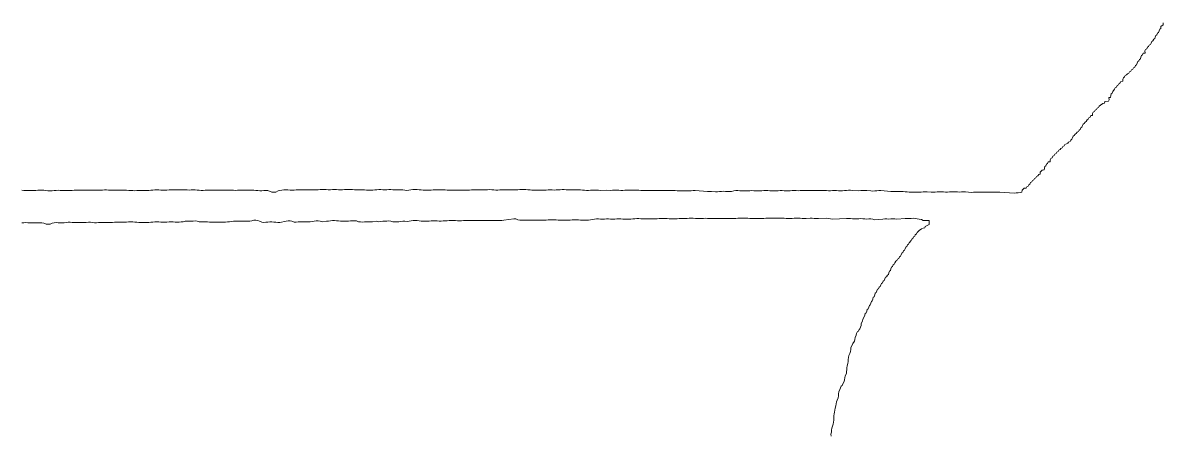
# Model space of a CAD drawing. Extents: x -16 to 11205, y -14909 to 147.
# Drawn here: x 10640 to 11205, y -10559 to -10354 of the extents above; entities that cross this region are included whole.
import ezdxf

# ---------------------------------------------------------------- set-up
doc = ezdxf.new("R2010")
doc.units = 0
doc.layers.get('0').update_dxf_attribs({"color": 1, "linetype": 'CONTINUOUS', "lineweight": 15, "true_color": 0xff0000})

msp = doc.modelspace()

# ---------------------------------------------------------------- linework, layer by layer
for p, q in [((11205, -10355), (11205, -10354)), ((11201.36, -10360.23), (11201.83, -10359.89)), ((11201.83, -10359.89), (11202.12, -10359.08)), ((11202.12, -10359.08), (11202.61, -10358.75)), ((11202.61, -10358.75), (11202.95, -10357.96)), ((11202.95, -10357.96), (11203.31, -10357.2)), ((11203.31, -10357.2), (11203.85, -10356.9)), ((11203.85, -10355.9), (11205, -10355)), ((11203.85, -10356.9), (11203.85, -10355.9)), ((11197.77, -10365.82), (11198.12, -10365.09)), ((11198.12, -10365.09), (11198.69, -10364.76)), ((11198.69, -10364.76), (11199.03, -10364.02)), ((11199.03, -10364.02), (11199.35, -10363.27)), ((11199.35, -10363.27), (11199.94, -10362.96)), ((11199.94, -10362.96), (11200.28, -10362.19)), ((11200.28, -10362.19), (11200.8, -10361.86)), ((11200.8, -10361.86), (11201.1, -10361.06)), ((11201.1, -10361.06), (11201.36, -10360.23)), ((11193.68, -10371.8), (11193.98, -10370.99)), ((11193.98, -10370.99), (11194.27, -10370.17)), ((11194.27, -10370.17), (11194.77, -10369.86)), ((11194.77, -10369.86), (11195.08, -10369.05)), ((11195.08, -10369.05), (11196, -10369)), ((11195.91, -10367.94), (11196.24, -10367.17)), ((11196, -10369), (11195.91, -10367.94)), ((11196.24, -10367.17), (11196.82, -10366.87)), ((11196.82, -10366.87), (11197.18, -10366.14)), ((11197.18, -10366.14), (11197.77, -10365.82)), ((11189.93, -10376.94), (11190.29, -10376.25)), ((11190.29, -10376.25), (11190.9, -10375.92)), ((11190.9, -10375.92), (11191.25, -10375.19)), ((11191.25, -10375.19), (11191.81, -10374.86)), ((11191.81, -10374.86), (11192.12, -10374.08)), ((11192.12, -10374.08), (11192.4, -10373.26)), ((11192.4, -10373.26), (11192.91, -10372.94)), ((11192.91, -10372.94), (11193.19, -10372.12)), ((11193.19, -10372.12), (11193.68, -10371.8)), ((11184.92, -10381.93), (11185.24, -10381.21)), ((11185, -10383), (11184.92, -10381.93)), ((11185.24, -10381.21), (11185.85, -10380.86)), ((11185.85, -10380.86), (11186.2, -10380.19)), ((11186.2, -10380.19), (11186.87, -10379.87)), ((11186.87, -10379.87), (11187.24, -10379.24)), ((11187.24, -10379.24), (11187.93, -10378.93)), ((11187.93, -10378.93), (11188.29, -10378.29)), ((11188.29, -10378.29), (11188.96, -10377.96)), ((11188.96, -10377.96), (11189.3, -10377.28)), ((11189.3, -10377.28), (11189.93, -10376.94)), ((11179.73, -10388.85), (11180.02, -10388.01)), ((11180.02, -10388.01), (11180.88, -10386.92)), ((11180.88, -10386.92), (11181.25, -10386.19)), ((11181.25, -10386.19), (11181.84, -10385.87)), ((11181.84, -10385.87), (11182.21, -10385.17)), ((11182.21, -10385.17), (11182.81, -10384.84)), ((11182.81, -10384.84), (11183.15, -10384.12)), ((11183.15, -10384.12), (11183.71, -10383.77)), ((11183.71, -10383.77), (11184.04, -10383.03)), ((11184.04, -10383.03), (11185, -10383)), ((11175.93, -10393.9), (11176, -10393)), ((11176, -10393), (11177.92, -10392.92)), ((11177.92, -10392.92), (11178.24, -10392.19)), ((11178, -10391), (11178.94, -10390.96)), ((11178.24, -10392.19), (11178, -10391)), ((11178.94, -10390.96), (11179.09, -10390.05)), ((11179.09, -10390.05), (11179.28, -10389.16)), ((11179.28, -10389.16), (11179.73, -10388.85)), ((11169.94, -10398.95), (11170.27, -10398.26)), ((11170, -10400), (11169.94, -10398.95)), ((11170.27, -10398.26), (11170.94, -10397.95)), ((11170.94, -10397.95), (11171.3, -10397.3)), ((11171.3, -10397.3), (11171.97, -10396.97)), ((11171.97, -10396.97), (11172.3, -10396.31)), ((11172.3, -10396.31), (11172.93, -10395.92)), ((11172.93, -10395.92), (11173.23, -10395.26)), ((11173.23, -10395.26), (11173.91, -10394.89)), ((11173.91, -10394.89), (11175.06, -10394.08)), ((11175.06, -10394.08), (11175.93, -10393.9)), ((11164.66, -10405.74), (11164.97, -10404.98)), ((11164.97, -10404.98), (11165.29, -10404.23)), ((11165.29, -10404.23), (11165.88, -10403.9)), ((11165.88, -10403.9), (11166.25, -10403.2)), ((11166.25, -10403.2), (11166.87, -10402.89)), ((11166.87, -10402.89), (11167.23, -10402.19)), ((11167.23, -10402.19), (11167.83, -10401.86)), ((11167.83, -10401.86), (11168.16, -10401.13)), ((11168.16, -10401.13), (11168.73, -10400.78)), ((11168.73, -10400.78), (11169.04, -10400.03)), ((11169.04, -10400.03), (11170, -10400)), ((11160.04, -10411.03), (11160.33, -10410.29)), ((11160.33, -10410.29), (11160.93, -10409.94)), ((11160.93, -10409.94), (11161.29, -10409.25)), ((11161.29, -10409.25), (11161.92, -10408.93)), ((11161.92, -10408.93), (11162.3, -10408.26)), ((11162.3, -10408.26), (11162.92, -10407.93)), ((11162.92, -10407.93), (11163.26, -10407.21)), ((11163.26, -10407.21), (11163.83, -10406.87)), ((11163.83, -10406.87), (11164.13, -10406.1)), ((11164.13, -10406.1), (11164.66, -10405.74)), ((11153.9, -10416.9), (11154.25, -10416.27)), ((11154.25, -10416.27), (11154.92, -10415.92)), ((11154.92, -10415.92), (11155.26, -10415.29)), ((11155.26, -10415.29), (11155.95, -10414.94)), ((11155.95, -10414.94), (11156.29, -10414.33)), ((11156.29, -10414.33), (11157.01, -10414.02)), ((11157.01, -10414.02), (11157.73, -10413.7)), ((11157.73, -10413.7), (11158.12, -10413.12)), ((11158.12, -10413.12), (11158.8, -10412.8)), ((11158.8, -10412.8), (11159.14, -10412.13)), ((11159.14, -10412.13), (11159.73, -10411.76)), ((11159.73, -10411.76), (11160.04, -10411.03)), ((11148.93, -10421.94), (11149.27, -10421.24)), ((11149, -10423), (11148.93, -10421.94)), ((11149.27, -10421.24), (11149.88, -10420.89)), ((11149.88, -10420.89), (11150.23, -10420.21)), ((11150.23, -10420.21), (11150.86, -10419.86)), ((11150.86, -10419.86), (11151.21, -10419.2)), ((11151.21, -10419.2), (11151.85, -10418.85)), ((11151.85, -10418.85), (11152.21, -10418.21)), ((11152.21, -10418.21), (11152.87, -10417.86)), ((11152.87, -10417.86), (11153.23, -10417.24)), ((11153.23, -10417.24), (11153.9, -10416.9)), ((11144, -10428), (11145, -10427)), ((11145, -10427), (11145.91, -10426.94)), ((11145.91, -10426.94), (11146.11, -10426.07)), ((11146.11, -10426.07), (11146.31, -10425.2)), ((11146.31, -10425.2), (11146.78, -10424.86)), ((11146.78, -10424.86), (11147.1, -10424.07)), ((11147.1, -10424.07), (11147.62, -10423.73)), ((11147.62, -10423.73), (11148, -10423)), ((11148, -10423), (11149, -10423)), ((11138.93, -10433.94), (11139.28, -10433.25)), ((11139.28, -10433.25), (11139.89, -10432.9)), ((11139.89, -10432.9), (11140.22, -10432.2)), ((11140.22, -10432.2), (11140.83, -10431.84)), ((11140.83, -10431.84), (11141.16, -10431.15)), ((11141.16, -10431.15), (11141.8, -10430.8)), ((11141.8, -10430.8), (11142.15, -10430.16)), ((11142.15, -10430.16), (11142.87, -10429.85)), ((11142.87, -10429.85), (11143.25, -10429.28)), ((11143.25, -10429.28), (11144.02, -10429.03)), ((11144.02, -10429.03), (11144, -10428)), ((10639, -10437.07), (10640, -10437.1)), ((10640, -10437.1), (10641, -10437.14)), ((10641, -10437.14), (10642, -10437.19)), ((10642, -10437.19), (10643, -10437.22)), ((10643, -10437.22), (10644, -10437.21)), ((10644, -10437.21), (10645, -10437.16)), ((10645, -10437.16), (10646, -10437.11)), ((10646, -10437.11), (10647, -10437.06)), ((10647, -10437.06), (10648, -10437.03)), ((10648, -10437.03), (10649, -10437.01)), ((10649, -10437.01), (10650, -10437.03)), ((10650, -10437.03), (10650.99, -10437.12)), ((10650.99, -10437.12), (10651.99, -10437.25)), ((10651.99, -10437.25), (10652.99, -10437.35)), ((10652.99, -10437.35), (10654.01, -10437.33)), ((10654.01, -10437.33), (10655.01, -10437.2)), ((10655.01, -10437.2), (10656, -10437.09)), ((10656, -10437.09), (10657, -10437.06)), ((10657, -10437.06), (10658, -10437.09)), ((10658, -10437.09), (10659, -10437.12)), ((10659, -10437.12), (10660, -10437.11)), ((10660, -10437.11), (10661, -10437.09)), ((10661, -10437.09), (10662, -10437.09)), ((10662, -10437.09), (10663, -10437.09)), ((10663, -10437.09), (10664, -10437.08)), ((10664, -10437.08), (10665, -10437.05)), ((10665, -10437.05), (10666, -10437.02)), ((10666, -10437.02), (10667, -10436.99)), ((10667, -10436.99), (10668, -10436.97)), ((10668, -10436.97), (10669, -10436.96)), ((10669, -10436.96), (10670, -10436.96)), ((10670, -10436.96), (10671, -10436.97)), ((10671, -10436.97), (10672, -10436.99)), ((10672, -10436.99), (10673, -10437.01)), ((10673, -10437.01), (10674, -10437.02)), ((10674, -10437.02), (10675, -10437.02)), ((10675, -10437.02), (10676, -10437)), ((10676, -10437), (10677, -10436.97)), ((10677, -10436.97), (10678, -10436.94)), ((10678, -10436.94), (10679, -10436.92)), ((10679, -10436.92), (10680, -10436.91)), ((10680, -10436.91), (10681, -10436.91)), ((10681, -10436.91), (10682, -10436.93)), ((10682, -10436.93), (10683, -10436.96)), ((10683, -10436.96), (10684, -10436.97)), ((10684, -10436.97), (10685, -10436.96)), ((10685, -10436.96), (10686, -10436.94)), ((10686, -10436.94), (10687, -10436.93)), ((10687, -10436.93), (10688, -10436.95)), ((10688, -10436.95), (10689, -10436.97)), ((10689, -10436.97), (10690, -10436.99)), ((10690, -10436.99), (10691, -10437.03)), ((10691, -10437.03), (10692, -10437.08)), ((10692, -10437.08), (10692.99, -10437.15)), ((10692.99, -10437.15), (10693.99, -10437.22)), ((10693.99, -10437.22), (10695, -10437.25)), ((10695, -10437.25), (10696, -10437.22)), ((10696, -10437.22), (10697, -10437.16)), ((10697, -10437.16), (10698, -10437.11)), ((10698, -10437.11), (10699, -10437.09)), ((10699, -10437.09), (10700, -10437.09)), ((10700, -10437.09), (10701, -10437.1)), ((10701, -10437.1), (10702, -10437.09)), ((10702, -10437.09), (10703, -10437.04)), ((10703, -10437.04), (10704, -10436.98)), ((10704, -10436.98), (10705, -10436.91)), ((10705, -10436.91), (10706, -10436.86)), ((10706, -10436.86), (10707, -10436.88)), ((10707, -10436.88), (10708, -10436.94)), ((10708, -10436.94), (10709, -10436.99)), ((10709, -10436.99), (10710, -10436.99)), ((10710, -10436.99), (10711, -10436.94)), ((10711, -10436.94), (10712, -10436.88)), ((10712, -10436.88), (10713, -10436.86)), ((10713, -10436.86), (10714, -10436.88)), ((10714, -10436.88), (10715, -10436.91)), ((10715, -10436.91), (10716, -10436.91)), ((10716, -10436.91), (10717, -10436.87)), ((10717, -10436.87), (10718, -10436.83)), ((10718, -10436.83), (10719, -10436.84)), ((10719, -10436.84), (10720, -10436.87)), ((10720, -10436.87), (10721, -10436.91)), ((10721, -10436.91), (10722, -10436.92)), ((10722, -10436.92), (10723, -10436.89)), ((10723, -10436.89), (10724, -10436.84)), ((10724, -10436.84), (10725.01, -10436.84)), ((10725.01, -10436.84), (10726, -10436.92)), ((10726, -10436.92), (10727, -10437.03)), ((10727, -10437.03), (10728, -10437.09)), ((10728, -10437.09), (10729, -10437.09)), ((10729, -10437.09), (10730, -10437.05)), ((10730, -10437.05), (10731, -10437.02)), ((10731, -10437.02), (10732, -10437.04)), ((10732, -10437.04), (10733, -10437.05)), ((10733, -10437.05), (10734, -10437.04)), ((10734, -10437.04), (10735, -10437.01)), ((10735, -10437.01), (10736, -10436.98)), ((10736, -10436.98), (10737, -10436.96)), ((10737, -10436.96), (10738, -10436.95)), ((10738, -10436.95), (10739, -10436.95)), ((10739, -10436.95), (10740, -10436.95)), ((10740, -10436.95), (10741, -10436.94)), ((10741, -10436.94), (10742, -10436.94)), ((10742, -10436.94), (10743, -10436.98)), ((10743, -10436.98), (10744, -10437.04)), ((10744, -10437.04), (10745, -10437.08)), ((10745, -10437.08), (10746, -10437.07)), ((10746, -10437.07), (10747, -10437.02)), ((10747, -10437.02), (10748, -10436.99)), ((10748, -10436.99), (10749, -10436.97)), ((10749, -10436.97), (10750, -10436.97)), ((10750, -10436.97), (10751, -10436.97)), ((10751, -10436.97), (10752, -10436.95)), ((10752, -10436.95), (10753, -10436.94)), ((10753, -10436.94), (10754, -10436.97)), ((10754, -10436.97), (10754.99, -10437.08)), ((10754.99, -10437.08), (10755.98, -10437.24)), ((10755.98, -10437.24), (10756.99, -10437.34)), ((10756.99, -10437.34), (10757.99, -10437.28)), ((10757.99, -10437.28), (10759, -10437.16)), ((10759, -10437.16), (10759.99, -10437.12)), ((10759.99, -10437.12), (10760.98, -10437.22)), ((10760.98, -10437.22), (10763, -10437.96)), ((10763, -10437.96), (10764, -10438.06)), ((10764, -10438.06), (10765, -10437.96)), ((10765, -10437.96), (10766.07, -10437.38)), ((10766.07, -10437.38), (10767.02, -10437.12)), ((10767.02, -10437.12), (10767.99, -10436.93)), ((10767.99, -10436.93), (10768.98, -10436.84)), ((10768.98, -10436.84), (10769.99, -10436.83)), ((10769.99, -10436.83), (10771, -10436.86)), ((10771, -10436.86), (10772, -10436.92)), ((10772, -10436.92), (10773, -10436.96)), ((10773, -10436.96), (10774, -10436.93)), ((10774, -10436.93), (10775, -10436.84)), ((10775, -10436.84), (10776, -10436.78)), ((10776, -10436.78), (10777, -10436.8)), ((10777, -10436.8), (10778, -10436.84)), ((10778, -10436.84), (10779, -10436.86)), ((10779, -10436.86), (10780, -10436.83)), ((10780, -10436.83), (10781, -10436.79)), ((10781, -10436.79), (10782, -10436.8)), ((10782, -10436.8), (10783, -10436.84)), ((10783, -10436.84), (10784, -10436.87)), ((10784, -10436.87), (10785, -10436.84)), ((10785, -10436.84), (10785.99, -10436.78)), ((10785.99, -10436.78), (10786.99, -10436.72)), ((10786.99, -10436.72), (10788, -10436.69)), ((10788, -10436.69), (10789, -10436.7)), ((10789, -10436.7), (10790, -10436.74)), ((10790, -10436.74), (10791, -10436.77)), ((10791, -10436.77), (10792, -10436.77)), ((10792, -10436.77), (10793, -10436.73)), ((10793, -10436.73), (10794, -10436.69)), ((10794, -10436.69), (10795, -10436.71)), ((10795, -10436.71), (10796, -10436.76)), ((10796, -10436.76), (10797, -10436.8)), ((10797, -10436.8), (10798, -10436.78)), ((10798, -10436.78), (10799, -10436.74)), ((10799, -10436.74), (10800, -10436.71)), ((10800, -10436.71), (10801, -10436.69)), ((10801, -10436.69), (10802.01, -10436.7)), ((10802.01, -10436.7), (10803.01, -10436.74)), ((10803.01, -10436.74), (10804.01, -10436.81)), ((10804.01, -10436.81), (10805, -10436.88)), ((10805, -10436.88), (10806, -10436.91)), ((10806, -10436.91), (10807, -10436.89)), ((10807, -10436.89), (10808, -10436.83)), ((10808, -10436.83), (10809, -10436.84)), ((10809, -10436.84), (10810, -10436.92)), ((10810, -10436.92), (10811, -10437.04)), ((10811, -10437.04), (10812, -10437.07)), ((10812, -10437.07), (10813, -10437)), ((10813, -10437), (10813.99, -10436.87)), ((10813.99, -10436.87), (10814.99, -10436.76)), ((10814.99, -10436.76), (10815.99, -10436.73)), ((10815.99, -10436.73), (10817, -10436.74)), ((10817, -10436.74), (10818, -10436.76)), ((10818, -10436.76), (10819, -10436.77)), ((10819, -10436.77), (10820, -10436.75)), ((10820, -10436.75), (10821, -10436.73)), ((10821, -10436.73), (10822, -10436.72)), ((10822, -10436.72), (10823, -10436.75)), ((10823, -10436.75), (10824, -10436.78)), ((10824, -10436.78), (10825.01, -10436.8)), ((10825.01, -10436.8), (10826.01, -10436.79)), ((10826.01, -10436.79), (10827.01, -10436.81)), ((10827.01, -10436.81), (10828, -10436.9)), ((10828, -10436.9), (10829, -10437.02)), ((10829, -10437.02), (10830, -10437.09)), ((10830, -10437.09), (10831, -10437.03)), ((10831, -10437.03), (10831.99, -10436.88)), ((10831.99, -10436.88), (10832.98, -10436.72)), ((10832.98, -10436.72), (10833.99, -10436.65)), ((10833.99, -10436.65), (10835.01, -10436.7)), ((10835.01, -10436.7), (10836.01, -10436.8)), ((10836.01, -10436.8), (10837.01, -10436.89)), ((10837.01, -10436.89), (10838, -10436.95)), ((10838, -10436.95), (10839, -10436.95)), ((10839, -10436.95), (10840, -10436.95)), ((10840, -10436.95), (10841, -10436.94)), ((10841, -10436.94), (10842, -10436.92)), ((10842, -10436.92), (10843, -10436.87)), ((10843, -10436.87), (10843.99, -10436.82)), ((10843.99, -10436.82), (10844.99, -10436.78)), ((10844.99, -10436.78), (10846, -10436.75)), ((10846, -10436.75), (10847.01, -10436.75)), ((10847.01, -10436.75), (10848.01, -10436.79)), ((10848.01, -10436.79), (10849.01, -10436.87)), ((10849.01, -10436.87), (10850, -10436.97)), ((10850, -10436.97), (10851, -10437.02)), ((10851, -10437.02), (10852, -10437.01)), ((10852, -10437.01), (10853, -10436.96)), ((10853, -10436.96), (10854, -10436.92)), ((10854, -10436.92), (10855, -10436.92)), ((10855, -10436.92), (10856, -10436.93)), ((10856, -10436.93), (10857, -10436.96)), ((10857, -10436.96), (10858, -10437)), ((10858, -10437), (10859, -10437.03)), ((10859, -10437.03), (10860, -10437.01)), ((10860, -10437.01), (10861, -10436.95)), ((10861, -10436.95), (10862, -10436.89)), ((10862, -10436.89), (10863, -10436.87)), ((10863, -10436.87), (10864, -10436.87)), ((10864, -10436.87), (10865, -10436.83)), ((10865, -10436.83), (10866, -10436.79)), ((10866, -10436.79), (10867, -10436.81)), ((10867, -10436.81), (10868, -10436.85)), ((10868, -10436.85), (10869, -10436.85)), ((10869, -10436.85), (10870, -10436.79)), ((10870, -10436.79), (10871, -10436.72)), ((10871, -10436.72), (10872.01, -10436.75)), ((10872.01, -10436.75), (10873, -10436.88)), ((10873, -10436.88), (10874, -10436.98)), ((10874, -10436.98), (10875, -10436.98)), ((10875, -10436.98), (10876, -10436.91)), ((10876, -10436.91), (10876.99, -10436.84)), ((10876.99, -10436.84), (10877.99, -10436.83)), ((10877.99, -10436.83), (10878.99, -10436.82)), ((10878.99, -10436.82), (10880, -10436.78)), ((10880, -10436.78), (10881, -10436.75)), ((10881, -10436.75), (10882, -10436.76)), ((10882, -10436.76), (10883, -10436.79)), ((10883, -10436.79), (10884, -10436.81)), ((10884, -10436.81), (10885, -10436.78)), ((10885, -10436.78), (10886, -10436.73)), ((10886, -10436.73), (10887, -10436.71)), ((10887, -10436.71), (10888.01, -10436.72)), ((10888.01, -10436.72), (10889.01, -10436.74)), ((10889.01, -10436.74), (10890.01, -10436.79)), ((10890.01, -10436.79), (10891.01, -10436.86)), ((10891.01, -10436.86), (10892, -10436.95)), ((10892, -10436.95), (10893, -10437)), ((10893, -10437), (10894, -10437)), ((10894, -10437), (10895, -10436.98)), ((10895, -10436.98), (10896, -10436.97)), ((10896, -10436.97), (10897, -10436.97)), ((10897, -10436.97), (10898, -10436.96)), ((10898, -10436.96), (10899, -10436.93)), ((10899, -10436.93), (10900, -10436.89)), ((10900, -10436.89), (10901, -10436.88)), ((10901, -10436.88), (10902, -10436.91)), ((10902, -10436.91), (10903, -10436.93)), ((10903, -10436.93), (10904, -10436.91)), ((10904, -10436.91), (10904.99, -10436.84)), ((10904.99, -10436.84), (10905.99, -10436.77)), ((10905.99, -10436.77), (10907, -10436.73)), ((10907, -10436.73), (10908, -10436.74)), ((10908, -10436.74), (10909, -10436.77)), ((10909, -10436.77), (10910.01, -10436.81)), ((10910.01, -10436.81), (10911, -10436.85)), ((10911, -10436.85), (10912, -10436.89)), ((10912, -10436.89), (10913, -10436.9)), ((10913, -10436.9), (10914, -10436.87)), ((10914, -10436.87), (10915, -10436.83)), ((10915, -10436.83), (10916.01, -10436.84)), ((10916.01, -10436.84), (10917, -10436.92)), ((10917, -10436.92), (10918, -10437.02)), ((10918, -10437.02), (10919, -10437.11)), ((10919, -10437.11), (10920, -10437.13)), ((10920, -10437.13), (10921, -10437.07)), ((10921, -10437.07), (10922, -10437)), ((10922, -10437), (10923, -10436.95)), ((10923, -10436.95), (10924, -10436.94)), ((10924, -10436.94), (10925, -10436.99)), ((10925, -10436.99), (10925.99, -10437.11)), ((10925.99, -10437.11), (10929, -10437)), ((10929, -10437), (10931.02, -10437.19)), ((10931.02, -10437.19), (10932, -10437.02)), ((10932, -10437.02), (10933, -10436.96)), ((10933, -10436.96), (10934, -10436.98)), ((10934, -10436.98), (10935, -10437.05)), ((10935, -10437.05), (10936, -10437.11)), ((10936, -10437.11), (10937, -10437.12)), ((10937, -10437.12), (10938, -10437.07)), ((10938, -10437.07), (10939, -10437.02)), ((10939, -10437.02), (10940, -10436.99)), ((10940, -10436.99), (10941, -10436.99)), ((10941, -10436.99), (10942, -10437)), ((10942, -10437), (10943, -10437.01)), ((10943, -10437.01), (10944, -10437.03)), ((10944, -10437.03), (10945, -10437.06)), ((10945, -10437.06), (10946, -10437.1)), ((10946, -10437.1), (10947, -10437.12)), ((10947, -10437.12), (10948, -10437.12)), ((10948, -10437.12), (10949, -10437.13)), ((10949, -10437.13), (10950, -10437.18)), ((10950, -10437.18), (10951, -10437.22)), ((10951, -10437.22), (10952, -10437.22)), ((10952, -10437.22), (10953, -10437.17)), ((10953, -10437.17), (10954, -10437.1)), ((10954, -10437.1), (10955, -10437.08)), ((10955, -10437.08), (10956, -10437.09)), ((10956, -10437.09), (10957, -10437.12)), ((10957, -10437.12), (10958, -10437.13)), ((10958, -10437.13), (10959, -10437.14)), ((10959, -10437.14), (10960, -10437.13)), ((10960, -10437.13), (10961, -10437.13)), ((10961, -10437.13), (10961.99, -10437.15)), ((10961.99, -10437.15), (10962.99, -10437.2)), ((10962.99, -10437.2), (10963.99, -10437.27)), ((10963.99, -10437.27), (10964.99, -10437.33)), ((10964.99, -10437.33), (10965.99, -10437.33)), ((10965.99, -10437.33), (10967, -10437.32)), ((10967, -10437.32), (10968, -10437.33)), ((10968, -10437.33), (10969, -10437.35)), ((10969, -10437.35), (10970, -10437.35)), ((10970, -10437.35), (10971, -10437.3)), ((10971, -10437.3), (10972, -10437.21)), ((10972, -10437.21), (10972.99, -10437.17)), ((10972.99, -10437.17), (10978.98, -10437.7)), ((10978.98, -10437.7), (10979.99, -10437.62)), ((10979.99, -10437.62), (10981, -10437.72)), ((10981, -10437.72), (10983, -10437.9)), ((10983, -10437.9), (10983.99, -10437.81)), ((10983.99, -10437.81), (10984.98, -10437.69)), ((10984.98, -10437.69), (10985.98, -10437.6)), ((10985.98, -10437.6), (10986.99, -10437.57)), ((10986.99, -10437.57), (10988, -10437.61)), ((10988, -10437.61), (10989, -10437.68)), ((10989, -10437.68), (10990, -10437.73)), ((10990, -10437.73), (10990.99, -10437.73)), ((10990.99, -10437.73), (10992.01, -10437.33)), ((10992.01, -10437.33), (10993.01, -10437.22)), ((10993.01, -10437.22), (10994, -10437.18)), ((10994, -10437.18), (10995, -10437.25)), ((10995, -10437.25), (10995.99, -10437.35)), ((10995.99, -10437.35), (10997, -10437.39)), ((10997, -10437.39), (10998.01, -10437.36)), ((10998.01, -10437.36), (10999.01, -10437.29)), ((10999.01, -10437.29), (11000, -10437.25)), ((11000, -10437.25), (11001, -10437.24)), ((11001, -10437.24), (11002, -10437.26)), ((11002, -10437.26), (11003, -10437.29)), ((11003, -10437.29), (11004, -10437.3)), ((11004, -10437.3), (11005, -10437.28)), ((11005, -10437.28), (11006, -10437.26)), ((11006, -10437.26), (11007, -10437.24)), ((11007, -10437.24), (11008, -10437.24)), ((11008, -10437.24), (11009, -10437.24)), ((11009, -10437.24), (11009.99, -10437.26)), ((11009.99, -10437.26), (11010.99, -10437.32)), ((11010.99, -10437.32), (11012, -10437.39)), ((11012, -10437.39), (11013.01, -10437.4)), ((11013.01, -10437.4), (11014.01, -10437.31)), ((11014.01, -10437.31), (11015, -10437.2)), ((11015, -10437.2), (11016, -10437.17)), ((11016, -10437.17), (11017, -10437.25)), ((11017, -10437.25), (11017.99, -10437.35)), ((11017.99, -10437.35), (11019, -10437.39)), ((11019, -10437.39), (11020.01, -10437.33)), ((11020.01, -10437.33), (11021.01, -10437.24)), ((11021.01, -10437.24), (11022, -10437.21)), ((11022, -10437.21), (11023, -10437.23)), ((11023, -10437.23), (11024, -10437.25)), ((11024, -10437.25), (11025, -10437.23)), ((11025, -10437.23), (11026, -10437.18)), ((11026, -10437.18), (11027, -10437.16)), ((11027, -10437.16), (11028, -10437.16)), ((11028, -10437.16), (11029, -10437.16)), ((11029, -10437.16), (11030, -10437.13)), ((11030, -10437.13), (11031, -10437.1)), ((11031, -10437.1), (11032, -10437.11)), ((11032, -10437.11), (11033, -10437.16)), ((11033, -10437.16), (11034, -10437.2)), ((11034, -10437.2), (11035, -10437.2)), ((11035, -10437.2), (11036, -10437.2)), ((11036, -10437.2), (11037, -10437.21)), ((11037, -10437.21), (11038, -10437.23)), ((11038, -10437.23), (11039, -10437.25)), ((11039, -10437.25), (11040, -10437.25)), ((11040, -10437.25), (11041, -10437.23)), ((11041, -10437.23), (11042, -10437.22)), ((11042, -10437.22), (11043, -10437.23)), ((11043, -10437.23), (11044, -10437.27)), ((11044, -10437.27), (11045.01, -10437.31)), ((11045.01, -10437.31), (11046.01, -10437.29)), ((11046.01, -10437.29), (11047.01, -10437.21)), ((11047.01, -10437.21), (11048, -10437.1)), ((11048, -10437.1), (11049, -10437.02)), ((11049, -10437.02), (11050, -10437.02)), ((11050, -10437.02), (11051, -10437.11)), ((11051, -10437.11), (11054, -10437.31)), ((11054, -10437.31), (11055, -10437.22)), ((11055, -10437.22), (11056, -10437.14)), ((11056, -10437.14), (11057, -10437.12)), ((11057, -10437.12), (11057.99, -10437.17)), ((11057.99, -10437.17), (11059.99, -10437.37)), ((11059.99, -10437.37), (11061, -10437.42)), ((11061, -10437.42), (11062.01, -10437.37)), ((11062.01, -10437.37), (11063.01, -10437.26)), ((11063.01, -10437.26), (11064, -10437.18)), ((11064, -10437.18), (11064.99, -10437.21)), ((11064.99, -10437.21), (11070, -10437.66)), ((11070, -10437.66), (11071, -10437.68)), ((11071, -10437.68), (11072, -10437.71)), ((11072, -10437.71), (11073, -10437.72)), ((11073, -10437.72), (11074.01, -10437.71)), ((11074.01, -10437.71), (11075.01, -10437.7)), ((11075.01, -10437.7), (11076.01, -10437.73)), ((11076.01, -10437.73), (11077.01, -10437.8)), ((11077.01, -10437.8), (11078.01, -10437.89)), ((11078.01, -10437.89), (11079, -10437.97)), ((11079, -10437.97), (11080, -10437.99)), ((11080, -10437.99), (11081, -10437.97)), ((11081, -10437.97), (11082, -10437.96)), ((11082, -10437.96), (11083, -10437.97)), ((11083, -10437.97), (11084, -10437.97)), ((11084, -10437.97), (11085, -10437.94)), ((11085, -10437.94), (11086, -10437.86)), ((11086, -10437.86), (11087, -10437.82)), ((11087, -10437.82), (11088, -10437.85)), ((11088, -10437.85), (11090, -10438.02)), ((11090, -10438.02), (11091, -10438)), ((11091, -10438), (11092, -10437.92)), ((11092, -10437.92), (11093, -10437.86)), ((11093, -10437.86), (11094, -10437.84)), ((11094, -10437.84), (11095, -10437.86)), ((11095, -10437.86), (11096, -10437.89)), ((11096, -10437.89), (11097, -10437.92)), ((11097, -10437.92), (11098, -10437.92)), ((11098, -10437.92), (11099, -10437.9)), ((11099, -10437.9), (11100, -10437.84)), ((11100, -10437.84), (11101, -10437.81)), ((11101, -10437.81), (11102, -10437.84)), ((11102, -10437.84), (11103, -10437.89)), ((11103, -10437.89), (11104, -10437.91)), ((11104, -10437.91), (11105, -10437.87)), ((11105, -10437.87), (11106, -10437.82)), ((11106, -10437.82), (11107.01, -10437.84)), ((11107.01, -10437.84), (11110, -10438.08)), ((11110, -10438.08), (11111, -10438.04)), ((11111, -10438.04), (11112, -10437.98)), ((11112, -10437.98), (11113, -10437.94)), ((11113, -10437.94), (11114, -10437.95)), ((11114, -10437.95), (11115, -10437.99)), ((11115, -10437.99), (11116, -10438.02)), ((11116, -10438.02), (11117, -10438.04)), ((11117, -10438.04), (11118, -10438.04)), ((11118, -10438.04), (11119, -10438.04)), ((11119, -10438.04), (11120, -10438.01)), ((11120, -10438.01), (11121, -10437.98)), ((11121, -10437.98), (11122, -10437.95)), ((11122, -10437.95), (11123, -10437.93)), ((11123, -10437.93), (11124, -10438)), ((11124, -10438), (11131.05, -10438.41)), ((11131.05, -10438.41), (11132.07, -10438.39)), ((11132.07, -10438.39), (11133.08, -10438.32)), ((11133.08, -10438.32), (11134.07, -10438.18)), ((11134.07, -10438.18), (11134.98, -10437.96)), ((11134.98, -10437.96), (11135, -10437)), ((11135, -10437), (11136, -10436)), ((11136, -10436), (11137.04, -10436.04)), ((11137.04, -10436.04), (11137.34, -10435.34)), ((11137.34, -10435.34), (11137.97, -10434.97)), ((11137.97, -10434.97), (11138.31, -10434.29)), ((11138.31, -10434.29), (11138.93, -10433.94)), ((10640, -10453.13), (10639, -10453.18)), ((10641, -10453.1), (10640, -10453.13)), ((10642, -10453.12), (10641, -10453.1)), ((10643, -10453.17), (10642, -10453.12)), ((10644, -10453.22), (10643, -10453.17)), ((10645, -10453.22), (10644, -10453.22)), ((10646, -10453.18), (10645, -10453.22)), ((10647, -10453.12), (10646, -10453.18)), ((10647.99, -10453.12), (10647, -10453.12)), ((10648.98, -10453.21), (10647.99, -10453.12)), ((10649.97, -10453.38), (10648.98, -10453.21)), ((10651.01, -10453.8), (10649.97, -10453.38)), ((10652, -10453.85), (10651.01, -10453.8)), ((10652.99, -10453.79), (10652, -10453.85)), ((10654.03, -10453.36), (10652.99, -10453.79)), ((10655.02, -10453.19), (10654.03, -10453.36)), ((10656.01, -10453.1), (10655.02, -10453.19)), ((10657, -10453.12), (10656.01, -10453.1)), ((10658.01, -10453.2), (10657, -10453.12)), ((10659.01, -10453.23), (10658.01, -10453.2)), ((10660.01, -10453.14), (10659.01, -10453.23)), ((10661, -10453), (10660.01, -10453.14)), ((10662, -10452.91), (10661, -10453)), ((10663, -10452.93), (10662, -10452.91)), ((10664, -10453.02), (10663, -10452.93)), ((10665, -10453.09), (10664, -10453.02)), ((10666, -10453.11), (10665, -10453.09)), ((10667, -10453.09), (10666, -10453.11)), ((10668, -10453.08), (10667, -10453.09)), ((10669, -10453.09), (10668, -10453.08)), ((10670, -10453.06), (10669, -10453.09)), ((10671, -10452.97), (10670, -10453.06)), ((10672, -10452.9), (10671, -10452.97)), ((10673, -10452.91), (10672, -10452.9)), ((10674, -10453.01), (10673, -10452.91)), ((10675, -10453.13), (10674, -10453.01)), ((10676, -10453.16), (10675, -10453.13)), ((10677, -10453.11), (10676, -10453.16)), ((10678, -10453.07), (10677, -10453.11)), ((10679, -10453.08), (10678, -10453.07)), ((10680, -10453.1), (10679, -10453.08)), ((10681, -10453.09), (10680, -10453.1)), ((10682, -10453.07), (10681, -10453.09)), ((10683, -10453.04), (10682, -10453.07)), ((10684, -10453), (10683, -10453.04)), ((10685, -10452.94), (10684, -10453)), ((10686, -10452.89), (10685, -10452.94)), ((10687, -10452.88), (10686, -10452.89)), ((10688, -10452.91), (10687, -10452.88)), ((10689, -10452.94), (10688, -10452.91)), ((10689.99, -10452.89), (10689, -10452.94)), ((10690.99, -10452.8), (10689.99, -10452.89)), ((10691.99, -10452.69), (10690.99, -10452.8)), ((10693, -10452.63), (10691.99, -10452.69)), ((10694.01, -10452.67), (10693, -10452.63)), ((10695.01, -10452.79), (10694.01, -10452.67)), ((10696.01, -10452.91), (10695.01, -10452.79)), ((10697, -10452.97), (10696.01, -10452.91)), ((10698, -10452.98), (10697, -10452.97)), ((10699, -10452.96), (10698, -10452.98)), ((10700, -10452.96), (10699, -10452.96)), ((10701, -10452.98), (10700, -10452.96)), ((10702, -10452.97), (10701, -10452.98)), ((10703, -10452.91), (10702, -10452.97)), ((10703.99, -10452.81), (10703, -10452.91)), ((10704.99, -10452.72), (10703.99, -10452.81)), ((10706, -10452.7), (10704.99, -10452.72)), ((10707, -10452.76), (10706, -10452.7)), ((10708, -10452.85), (10707, -10452.76)), ((10709, -10452.91), (10708, -10452.85)), ((10710, -10452.88), (10709, -10452.91)), ((10711, -10452.8), (10710, -10452.88)), ((10712, -10452.74), (10711, -10452.8)), ((10713, -10452.74), (10712, -10452.74)), ((10714, -10452.78), (10713, -10452.74)), ((10715, -10452.83), (10714, -10452.78)), ((10716, -10452.83), (10715, -10452.83)), ((10716.99, -10452.79), (10716, -10452.83)), ((10717.98, -10452.71), (10716.99, -10452.79)), ((10718.98, -10452.62), (10717.98, -10452.71)), ((10720.01, -10452.3), (10718.98, -10452.62)), ((10721.01, -10452.34), (10720.01, -10452.3)), ((10722.01, -10452.37), (10721.01, -10452.34)), ((10723, -10452.34), (10722.01, -10452.37)), ((10724, -10452.29), (10723, -10452.34)), ((10725, -10452.26), (10724, -10452.29)), ((10725.99, -10452.31), (10725, -10452.26)), ((10727.02, -10452.7), (10725.99, -10452.31)), ((10728.01, -10452.75), (10727.02, -10452.7)), ((10729.01, -10452.77), (10728.01, -10452.75)), ((10730.01, -10452.77), (10729.01, -10452.77)), ((10731.01, -10452.77), (10730.01, -10452.77)), ((10732.01, -10452.79), (10731.01, -10452.77)), ((10733, -10452.84), (10732.01, -10452.79)), ((10734, -10452.87), (10733, -10452.84)), ((10735, -10452.88), (10734, -10452.87)), ((10736, -10452.86), (10735, -10452.88)), ((10737, -10452.85), (10736, -10452.86)), ((10738, -10452.87), (10737, -10452.85)), ((10739, -10452.88), (10738, -10452.87)), ((10739.99, -10452.84), (10739, -10452.88)), ((10740.98, -10452.74), (10739.99, -10452.84)), ((10741.98, -10452.64), (10740.98, -10452.74)), ((10742.98, -10452.6), (10741.98, -10452.64)), ((10744.01, -10452.35), (10742.98, -10452.6)), ((10745, -10452.39), (10744.01, -10452.35)), ((10746, -10452.38), (10745, -10452.39)), ((10747.01, -10452.34), (10746, -10452.38)), ((10748, -10452.3), (10747.01, -10452.34)), ((10749, -10452.32), (10748, -10452.3)), ((10750.01, -10452.37), (10749, -10452.32)), ((10751.02, -10452.42), (10750.01, -10452.37)), ((10752.04, -10452.36), (10751.02, -10452.42)), ((10753.01, -10452.12), (10752.04, -10452.36)), ((10754, -10451.85), (10753.01, -10452.12)), ((10755.01, -10451.8), (10754, -10451.85)), ((10756, -10452.03), (10755.01, -10451.8)), ((10756.93, -10452.39), (10756, -10452.03)), ((10758.01, -10452.91), (10756.93, -10452.39)), ((10759, -10452.95), (10758.01, -10452.91)), ((10760, -10452.89), (10759, -10452.95)), ((10761, -10452.81), (10760, -10452.89)), ((10762, -10452.75), (10761, -10452.81)), ((10763, -10452.75), (10762, -10452.75)), ((10764.01, -10452.82), (10763, -10452.75)), ((10765, -10452.91), (10764.01, -10452.82)), ((10766, -10452.97), (10765, -10452.91)), ((10767, -10452.96), (10766, -10452.97)), ((10770.03, -10452.31), (10767, -10452.96)), ((10771.01, -10452.18), (10770.03, -10452.31)), ((10772, -10452.21), (10771.01, -10452.18)), ((10772.98, -10452.36), (10772, -10452.21)), ((10774.01, -10452.79), (10772.98, -10452.36)), ((10775, -10452.83), (10774.01, -10452.79)), ((10776, -10452.75), (10775, -10452.83)), ((10776.99, -10452.67), (10776, -10452.75)), ((10778, -10452.64), (10776.99, -10452.67)), ((10779, -10452.67), (10778, -10452.64)), ((10780, -10452.71), (10779, -10452.67)), ((10781, -10452.75), (10780, -10452.71)), ((10782, -10452.78), (10781, -10452.75)), ((10784.02, -10452.38), (10782, -10452.78)), ((10785.01, -10452.27), (10784.02, -10452.38)), ((10786, -10452.23), (10785.01, -10452.27)), ((10786.99, -10452.31), (10786, -10452.23)), ((10788.01, -10452.73), (10786.99, -10452.31)), ((10790.03, -10452.45), (10788.01, -10452.73)), ((10791.03, -10452.3), (10790.03, -10452.45)), ((10792.01, -10452.13), (10791.03, -10452.3)), ((10793, -10452.03), (10792.01, -10452.13)), ((10794, -10452.04), (10793, -10452.03)), ((10795, -10452.12), (10794, -10452.04)), ((10795.99, -10452.21), (10795, -10452.12)), ((10796.99, -10452.29), (10795.99, -10452.21)), ((10797.99, -10452.32), (10796.99, -10452.29)), ((10799, -10452.31), (10797.99, -10452.32)), ((10800, -10452.3), (10799, -10452.31)), ((10801, -10452.29), (10800, -10452.3)), ((10802, -10452.26), (10801, -10452.29)), ((10803, -10452.23), (10802, -10452.26)), ((10803.99, -10452.22), (10803, -10452.23)), ((10804.98, -10452.28), (10803.99, -10452.22)), ((10806.02, -10452.69), (10804.98, -10452.28)), ((10807.01, -10452.78), (10806.02, -10452.69)), ((10808.01, -10452.8), (10807.01, -10452.78)), ((10809, -10452.77), (10808.01, -10452.8)), ((10810, -10452.75), (10809, -10452.77)), ((10811, -10452.76), (10810, -10452.75)), ((10811.99, -10452.75), (10811, -10452.76)), ((10812.99, -10452.69), (10811.99, -10452.75)), ((10815, -10452.32), (10812.99, -10452.69)), ((10816, -10452.65), (10815, -10452.32)), ((10818, -10452.41), (10816, -10452.65)), ((10819.01, -10452.36), (10818, -10452.41)), ((10820, -10452.3), (10819.01, -10452.36)), ((10821, -10452.28), (10820, -10452.3)), ((10821.99, -10452.32), (10821, -10452.28)), ((10823, -10452.68), (10821.99, -10452.32)), ((10824, -10452.73), (10823, -10452.68)), ((10825, -10452.72), (10824, -10452.73)), ((10825.99, -10452.67), (10825, -10452.72)), ((10828, -10452.35), (10825.99, -10452.67)), ((10829, -10452.41), (10828, -10452.35)), ((10830.02, -10452.47), (10829, -10452.41)), ((10831.03, -10452.43), (10830.02, -10452.47)), ((10832.02, -10452.28), (10831.03, -10452.43)), ((10833.01, -10452.1), (10832.02, -10452.28)), ((10834, -10452), (10833.01, -10452.1)), ((10835, -10452.03), (10834, -10452)), ((10835.99, -10452.17), (10835, -10452.03)), ((10836.98, -10452.31), (10835.99, -10452.17)), ((10837.98, -10452.39), (10836.98, -10452.31)), ((10839, -10452.39), (10837.98, -10452.39)), ((10840, -10452.35), (10839, -10452.39)), ((10841.01, -10452.3), (10840, -10452.35)), ((10842.01, -10452.25), (10841.01, -10452.3)), ((10843, -10452.22), (10842.01, -10452.25)), ((10844, -10452.22), (10843, -10452.22)), ((10845, -10452.26), (10844, -10452.22)), ((10846, -10452.29), (10845, -10452.26)), ((10847, -10452.3), (10846, -10452.29)), ((10848.01, -10452.25), (10847, -10452.3)), ((10849.01, -10452.19), (10848.01, -10452.25)), ((10850.01, -10452.13), (10849.01, -10452.19)), ((10851, -10452.09), (10850.01, -10452.13)), ((10852, -10452.04), (10851, -10452.09)), ((10853, -10452.05), (10852, -10452.04)), ((10854, -10452.11), (10853, -10452.05)), ((10855, -10452.17), (10854, -10452.11)), ((10856, -10452.18), (10855, -10452.17)), ((10857, -10452.13), (10856, -10452.18)), ((10858, -10452.03), (10857, -10452.13)), ((10859, -10451.96), (10858, -10452.03)), ((10860, -10451.96), (10859, -10451.96)), ((10861, -10452.01), (10860, -10451.96)), ((10862, -10452.07), (10861, -10452.01)), ((10863, -10452.09), (10862, -10452.07)), ((10864, -10452.06), (10863, -10452.09)), ((10865, -10452.03), (10864, -10452.06)), ((10866, -10452.03), (10865, -10452.03)), ((10867, -10452.06), (10866, -10452.03)), ((10868, -10452.07), (10867, -10452.06)), ((10869, -10452.07), (10868, -10452.07)), ((10870, -10452.06), (10869, -10452.07)), ((10871, -10452.03), (10870, -10452.06)), ((10872, -10452.01), (10871, -10452.03)), ((10873, -10452), (10872, -10452.01)), ((10874, -10452.01), (10873, -10452)), ((10875, -10452.03), (10874, -10452.01)), ((10876, -10452.01), (10875, -10452.03)), ((10877, -10451.98), (10876, -10452.01)), ((10878, -10451.95), (10877, -10451.98)), ((10883, -10451.14), (10878, -10451.95)), ((10883.99, -10451.2), (10883, -10451.14)), ((10885.03, -10451.67), (10883.99, -10451.2)), ((10886.01, -10451.84), (10885.03, -10451.67)), ((10887.01, -10451.9), (10886.01, -10451.84)), ((10888, -10451.9), (10887.01, -10451.9)), ((10889, -10451.88), (10888, -10451.9)), ((10890, -10451.86), (10889, -10451.88)), ((10891, -10451.85), (10890, -10451.86)), ((10892, -10451.85), (10891, -10451.85)), ((10893, -10451.88), (10892, -10451.85)), ((10894, -10451.9), (10893, -10451.88)), ((10895, -10451.92), (10894, -10451.9)), ((10896, -10451.92), (10895, -10451.92)), ((10897, -10451.92), (10896, -10451.92)), ((10898, -10451.9), (10897, -10451.92)), ((10898.99, -10451.83), (10898, -10451.9)), ((10899.99, -10451.72), (10898.99, -10451.83)), ((10900.99, -10451.64), (10899.99, -10451.72)), ((10902, -10451.63), (10900.99, -10451.64)), ((10903.01, -10451.69), (10902, -10451.63)), ((10904.01, -10451.75), (10903.01, -10451.69)), ((10905.01, -10451.79), (10904.01, -10451.75)), ((10906, -10451.8), (10905.01, -10451.79)), ((10907, -10451.81), (10906, -10451.8)), ((10908, -10451.8), (10907, -10451.81)), ((10909, -10451.81), (10908, -10451.8)), ((10910, -10451.81), (10909, -10451.81)), ((10911, -10451.79), (10910, -10451.81)), ((10912, -10451.75), (10911, -10451.79)), ((10913, -10451.73), (10912, -10451.75)), ((10914, -10451.75), (10913, -10451.73)), ((10915, -10451.77), (10914, -10451.75)), ((10916, -10451.79), (10915, -10451.77)), ((10917, -10451.79), (10916, -10451.79)), ((10918, -10451.81), (10917, -10451.79)), ((10919, -10451.84), (10918, -10451.81)), ((10920, -10451.88), (10919, -10451.84)), ((10924.02, -10451.29), (10920, -10451.88)), ((10925.01, -10451.25), (10924.02, -10451.29)), ((10926, -10451.3), (10925.01, -10451.25)), ((10927, -10451.36), (10926, -10451.3)), ((10928, -10451.35), (10927, -10451.36)), ((10929, -10451.28), (10928, -10451.35)), ((10930, -10451.27), (10929, -10451.28)), ((10931, -10451.36), (10930, -10451.27)), ((10932.01, -10451.43), (10931, -10451.36)), ((10933.01, -10451.38), (10932.01, -10451.43)), ((10934.01, -10451.25), (10933.01, -10451.38)), ((10935, -10451.16), (10934.01, -10451.25)), ((10936, -10451.21), (10935, -10451.16)), ((10936.99, -10451.32), (10936, -10451.21)), ((10937.99, -10451.41), (10936.99, -10451.32)), ((10939, -10451.42), (10937.99, -10451.41)), ((10940.02, -10451.4), (10939, -10451.42)), ((10941.02, -10451.36), (10940.02, -10451.4)), ((10942.02, -10451.27), (10941.02, -10451.36)), ((10943.01, -10451.15), (10942.02, -10451.27)), ((10944, -10451.09), (10943.01, -10451.15)), ((10945, -10451.1), (10944, -10451.09)), ((10946, -10451.13), (10945, -10451.1)), ((10947, -10451.14), (10946, -10451.13)), ((10948, -10451.13), (10947, -10451.14)), ((10949, -10451.13), (10948, -10451.13)), ((10950, -10451.18), (10949, -10451.13)), ((10951, -10451.24), (10950, -10451.18)), ((10952, -10451.25), (10951, -10451.24)), ((10953, -10451.21), (10952, -10451.25)), ((10954, -10451.15), (10953, -10451.21)), ((10955, -10451.11), (10954, -10451.15)), ((10956, -10451.11), (10955, -10451.11)), ((10957, -10451.12), (10956, -10451.11)), ((10958, -10451.11), (10957, -10451.12)), ((10959, -10451.11), (10958, -10451.11)), ((10960, -10451.13), (10959, -10451.11)), ((10961, -10451.17), (10960, -10451.13)), ((10962, -10451.18), (10961, -10451.17)), ((10963, -10451.18), (10962, -10451.18)), ((10964, -10451.15), (10963, -10451.18)), ((10965, -10451.12), (10964, -10451.15)), ((10966, -10451.1), (10965, -10451.12)), ((10967, -10451.08), (10966, -10451.1)), ((10968, -10451.06), (10967, -10451.08)), ((10969, -10451.03), (10968, -10451.06)), ((10970, -10450.96), (10969, -10451.03)), ((10971, -10450.92), (10970, -10450.96)), ((10972, -10450.94), (10971, -10450.92)), ((10973, -10451.03), (10972, -10450.94)), ((10974, -10451.11), (10973, -10451.03)), ((10975, -10451.11), (10974, -10451.11)), ((10976, -10451.04), (10975, -10451.11)), ((10977, -10450.97), (10976, -10451.04)), ((10978, -10450.95), (10977, -10450.97)), ((10979, -10450.98), (10978, -10450.95)), ((10980, -10451.03), (10979, -10450.98)), ((10981, -10451.05), (10980, -10451.03)), ((10982, -10451.05), (10981, -10451.05)), ((10983, -10451.02), (10982, -10451.05)), ((10984, -10451.01), (10983, -10451.02)), ((10985, -10451.02), (10984, -10451.01)), ((10986, -10451.04), (10985, -10451.02)), ((10987, -10451.04), (10986, -10451.04)), ((10988, -10451.04), (10987, -10451.04)), ((10989, -10451.07), (10988, -10451.04)), ((10990, -10451.11), (10989, -10451.07)), ((10991, -10451.12), (10990, -10451.11)), ((10992, -10451.08), (10991, -10451.12)), ((10993, -10451.01), (10992, -10451.08)), ((10994, -10450.93), (10993, -10451.01)), ((10995, -10450.89), (10994, -10450.93)), ((10996, -10450.88), (10995, -10450.89)), ((10997, -10450.89), (10996, -10450.88)), ((10998, -10450.91), (10997, -10450.89)), ((10999, -10450.96), (10998, -10450.91)), ((11000, -10451.02), (10999, -10450.96)), ((11001, -10451.06), (11000, -10451.02)), ((11002, -10451.08), (11001, -10451.06)), ((11003, -10451.09), (11002, -10451.08)), ((11004, -10451.09), (11003, -10451.09)), ((11005, -10451.08), (11004, -10451.09)), ((11006, -10451.06), (11005, -10451.08)), ((11007, -10451), (11006, -10451.06)), ((11008, -10450.95), (11007, -10451)), ((11009, -10450.91), (11008, -10450.95)), ((11010, -10450.91), (11009, -10450.91)), ((11011, -10450.9), (11010, -10450.91)), ((11012, -10450.88), (11011, -10450.9)), ((11013, -10450.84), (11012, -10450.88)), ((11014, -10450.83), (11013, -10450.84)), ((11015, -10450.85), (11014, -10450.83)), ((11016, -10450.9), (11015, -10450.85)), ((11017, -10450.95), (11016, -10450.9)), ((11018, -10450.99), (11017, -10450.95)), ((11019, -10451.03), (11018, -10450.99)), ((11020, -10451.05), (11019, -10451.03)), ((11021, -10451.03), (11020, -10451.05)), ((11022, -10450.96), (11021, -10451.03)), ((11023, -10450.86), (11022, -10450.96)), ((11024, -10450.8), (11023, -10450.86)), ((11025.01, -10450.84), (11024, -10450.8)), ((11026, -10450.97), (11025.01, -10450.84)), ((11027, -10451.09), (11026, -10450.97)), ((11028, -10451.11), (11027, -10451.09)), ((11030, -10450.87), (11028, -10451.11)), ((11031.01, -10450.85), (11030, -10450.87)), ((11031.99, -10451.04), (11031.01, -10450.85)), ((11034, -10451), (11031.99, -10451.04)), ((11038, -10450.96), (11034, -10451)), ((11039, -10451.01), (11038, -10450.96)), ((11039.98, -10451.19), (11039, -10451.01)), ((11040.95, -10451.4), (11039.98, -10451.19)), ((11048, -10451.08), (11040.95, -10451.4)), ((11049, -10451.03), (11048, -10451.08)), ((11050, -10451.11), (11049, -10451.03)), ((11051, -10451.23), (11050, -10451.11)), ((11052, -10451.28), (11051, -10451.23)), ((11053, -10451.23), (11052, -10451.28)), ((11054, -10451.14), (11053, -10451.23)), ((11055, -10451.12), (11054, -10451.14)), ((11056, -10451.2), (11055, -10451.12)), ((11056.99, -10451.28), (11056, -10451.2)), ((11057.99, -10451.3), (11056.99, -10451.28)), ((11058.99, -10451.26), (11057.99, -10451.3)), ((11059.99, -10451.25), (11058.99, -10451.26)), ((11060.98, -10451.35), (11059.99, -10451.25)), ((11062.01, -10451.75), (11060.98, -10451.35)), ((11066.01, -10451.31), (11062.01, -10451.75)), ((11067.01, -10451.28), (11066.01, -10451.31)), ((11068, -10451.29), (11067.01, -10451.28)), ((11069, -10451.31), (11068, -10451.29)), ((11070, -10451.28), (11069, -10451.31)), ((11070.99, -10451.25), (11070, -10451.28)), ((11071.99, -10451.26), (11070.99, -10451.25)), ((11072.97, -10451.36), (11071.99, -10451.26)), ((11077, -10451), (11072.97, -10451.36)), ((11080, -10450.98), (11077, -10451)), ((11081, -10450.93), (11080, -10450.98)), ((11082, -10451.02), (11081, -10450.93)), ((11082.97, -10451.21), (11082, -10451.02)), ((11083.93, -10451.4), (11082.97, -10451.21)), ((11085.11, -10451.54), (11083.93, -10451.4)), ((11086, -10452), (11085.11, -10451.54)), ((11085.11, -10456.14), (11085.93, -10455.89)), ((11085.93, -10455.89), (11086.81, -10455.7)), ((11087, -10452), (11086, -10452)), ((11086.81, -10455.7), (11087, -10455)), ((11088, -10452), (11087, -10452)), ((11087, -10455), (11089, -10454)), ((11089, -10452), (11088, -10452)), ((11089, -10454), (11089, -10452)), ((11079.96, -10461.97), (11080.3, -10461.23)), ((11080.3, -10461.23), (11080.88, -10460.91)), ((11080.88, -10460.91), (11081.21, -10460.16)), ((11081.21, -10460.16), (11081.77, -10459.82)), ((11081.77, -10459.82), (11082.09, -10459.07)), ((11082.09, -10459.07), (11082.64, -10458.7)), ((11082.64, -10458.7), (11082.97, -10457.98)), ((11082.97, -10457.98), (11083.96, -10456.95)), ((11083.96, -10456.95), (11085.11, -10456.14)), ((11075.85, -10467.9), (11076.18, -10467.12)), ((11076.18, -10467.12), (11076.69, -10466.79)), ((11076.69, -10466.79), (11077.02, -10466.02)), ((11077.02, -10466.02), (11077.33, -10465.23)), ((11077.33, -10465.23), (11077.86, -10464.9)), ((11077.86, -10464.9), (11078.19, -10464.13)), ((11078.19, -10464.13), (11078.72, -10463.8)), ((11078.72, -10463.8), (11079.06, -10463.04)), ((11079.06, -10463.04), (11079.96, -10461.97)), ((11071.64, -10473.75), (11072, -10473)), ((11072, -10473), (11072.36, -10472.27)), ((11072.36, -10472.27), (11072.94, -10471.95)), ((11072.94, -10471.95), (11073.3, -10471.22)), ((11073.3, -10471.22), (11073.86, -10470.9)), ((11073.86, -10470.9), (11074.19, -10470.13)), ((11074.19, -10470.13), (11074.71, -10469.8)), ((11074.71, -10469.8), (11075.02, -10469.02)), ((11075.02, -10469.02), (11075.33, -10468.22)), ((11075.33, -10468.22), (11075.85, -10467.9)), ((11068.73, -10478.83), (11069.02, -10478.01)), ((11069.02, -10478.01), (11069.28, -10477.16)), ((11069.28, -10477.16), (11069.73, -10476.84)), ((11069.73, -10476.84), (11070.01, -10476.01)), ((11070.01, -10476.01), (11070.3, -10475.18)), ((11070.3, -10475.18), (11070.79, -10474.87)), ((11070.79, -10474.87), (11071.12, -10474.08)), ((11071.12, -10474.08), (11071.64, -10473.75)), ((11064.63, -10484.75), (11064.98, -10483.99)), ((11064.98, -10483.99), (11065.31, -10483.21)), ((11065.31, -10483.21), (11065.81, -10482.88)), ((11065.81, -10482.88), (11066.12, -10482.08)), ((11066.12, -10482.08), (11066.62, -10481.74)), ((11066.62, -10481.74), (11066.96, -10480.97)), ((11066.96, -10480.97), (11067.32, -10480.22)), ((11067.32, -10480.22), (11067.87, -10479.91)), ((11067.87, -10479.91), (11068.23, -10479.15)), ((11068.23, -10479.15), (11068.73, -10478.83)), ((11061.23, -10490.12), (11061.67, -10489.83)), ((11061.67, -10489.83), (11061.95, -10488.97)), ((11061.95, -10488.97), (11062.23, -10488.12)), ((11062.23, -10488.12), (11062.67, -10487.82)), ((11062.67, -10487.82), (11062.96, -10486.98)), ((11062.96, -10486.98), (11063.26, -10486.16)), ((11063.26, -10486.16), (11063.76, -10485.85)), ((11063.76, -10485.85), (11064.11, -10485.07)), ((11064.11, -10485.07), (11064.63, -10484.75)), ((11058.7, -10495.85), (11059.01, -10495.01)), ((11059.01, -10495.01), (11059.31, -10494.16)), ((11059.31, -10494.16), (11059.77, -10493.88)), ((11059.77, -10493.88), (11060.04, -10493.02)), ((11060.04, -10493.02), (11060.28, -10492.14)), ((11060.28, -10492.14), (11060.7, -10491.86)), ((11060.7, -10491.86), (11060.96, -10490.98)), ((11060.96, -10490.98), (11061.23, -10490.12)), ((11055.84, -10501.95), (11056.02, -10501.01)), ((11056.02, -10501.01), (11056.68, -10499.87)), ((11056.68, -10499.87), (11056.98, -10498.99)), ((11056.98, -10498.99), (11057.25, -10498.12)), ((11057.25, -10498.12), (11057.7, -10497.86)), ((11057.7, -10497.86), (11057.97, -10496.99)), ((11057.97, -10496.99), (11058.23, -10496.12)), ((11058.23, -10496.12), (11058.7, -10495.85)), ((11053.33, -10507.16), (11053.83, -10506.91)), ((11053.83, -10506.91), (11054.17, -10506.08)), ((11054.17, -10506.08), (11054.65, -10505.83)), ((11054.65, -10505.83), (11054.93, -10504.97)), ((11054.93, -10504.97), (11055.15, -10504.06)), ((11055.15, -10504.06), (11055.31, -10503.11)), ((11055.31, -10503.11), (11055.84, -10501.95)), ((11051.12, -10513.05), (11051.85, -10511.94)), ((11051.85, -10511.94), (11052.06, -10511.02)), ((11052.06, -10511.02), (11052.18, -10510.07)), ((11052.18, -10510.07), (11052.71, -10508.88)), ((11052.71, -10508.88), (11052.99, -10508)), ((11052.99, -10508), (11053.33, -10507.16)), ((11049.09, -10519.02), (11049.66, -10517.91)), ((11049.66, -10517.91), (11049.87, -10516.96)), ((11049.87, -10516.96), (11050.03, -10516.01)), ((11050.03, -10516.01), (11050.16, -10515.06)), ((11050.16, -10515.06), (11050.78, -10513.91)), ((11050.78, -10513.91), (11051.12, -10513.05)), ((11048.24, -10524.04), (11048.67, -10522.95)), ((11048.67, -10522.95), (11048.78, -10521.96)), ((11048.78, -10521.96), (11048.85, -10520.97)), ((11048.85, -10520.97), (11048.94, -10519.99)), ((11048.94, -10519.99), (11049.09, -10519.02)), ((11047.19, -10530.06), (11047.34, -10529.09)), ((11047.34, -10529.09), (11047.89, -10527.98)), ((11047.89, -10527.98), (11048, -10527)), ((11048, -10527), (11048.1, -10526.02)), ((11048.1, -10526.02), (11048.17, -10525.03)), ((11048.17, -10525.03), (11048.24, -10524.04)), ((11044.65, -10535.87), (11044.97, -10534.99)), ((11044.97, -10534.99), (11045.28, -10534.12)), ((11045.28, -10534.12), (11045.79, -10533.9)), ((11045.79, -10533.9), (11046.1, -10533.04)), ((11046.1, -10533.04), (11046.85, -10531.94)), ((11046.85, -10531.94), (11047.02, -10531.01)), ((11047.02, -10531.01), (11047.19, -10530.06)), ((11043.27, -10541.07), (11043.85, -10539.96)), ((11043.85, -10539.96), (11043.95, -10538.99)), ((11043.95, -10538.99), (11044, -10538)), ((11044, -10538), (11044.09, -10537.02)), ((11044.09, -10537.02), (11044.65, -10535.87)), ((11042.06, -10547.01), (11042.22, -10546.04)), ((11042.22, -10546.04), (11042.3, -10545.06)), ((11042.3, -10545.06), (11042.68, -10543.93)), ((11042.68, -10543.93), (11042.78, -10542.95)), ((11042.78, -10542.95), (11043, -10542)), ((11043, -10542), (11043.27, -10541.07)), ((11041.31, -10553.06), (11041.44, -10552.06)), ((11041.44, -10552.06), (11041.74, -10550.97)), ((11041.67, -10549.97), (11041.69, -10548.96)), ((11041.74, -10550.97), (11041.67, -10549.97)), ((11041.69, -10548.96), (11041.85, -10547.97)), ((11041.85, -10547.97), (11042.06, -10547.01)), ((11040.27, -10558.01), (11040.52, -10556.97)), ((11040.52, -10556.97), (11040.54, -10555.94)), ((11040.54, -10555.94), (11040.72, -10554.94)), ((11040.72, -10554.94), (11041.04, -10554.01)), ((11041.04, -10554.01), (11041.31, -10553.06)), ((11040.31, -10559), (11040.27, -10558.01))]:
    msp.add_line(p, q)

doc.saveas('drawing.dxf')
